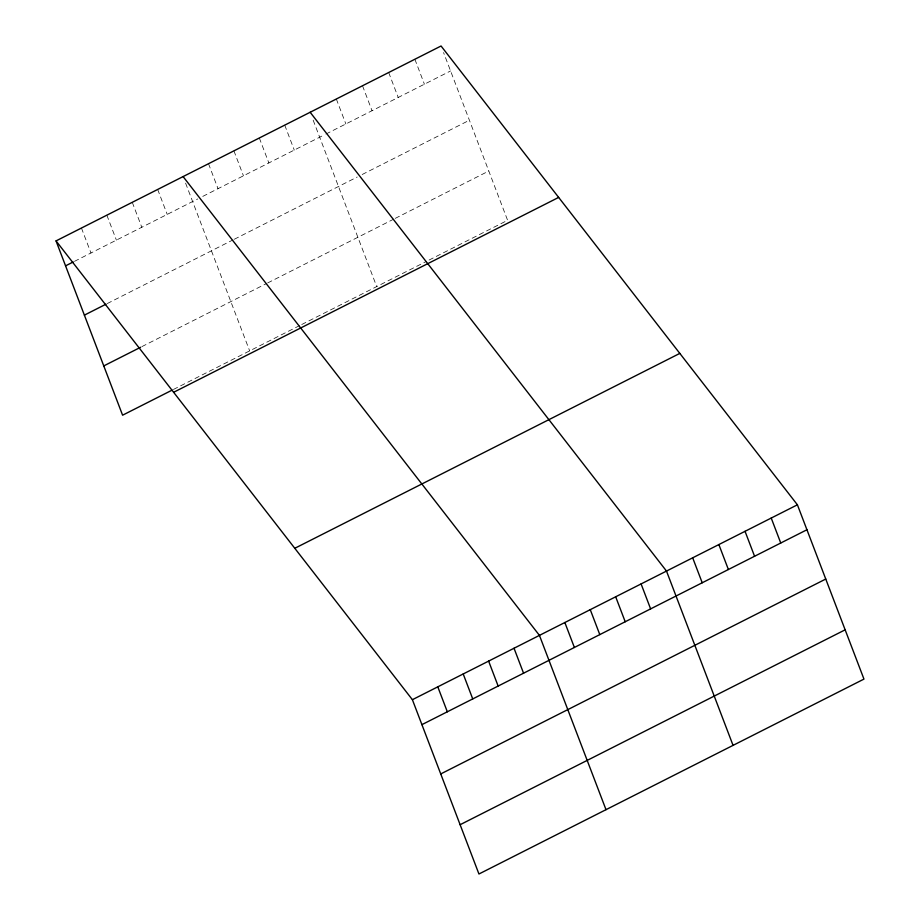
<?xml version="1.0" encoding="UTF-8"?>
<svg xmlns="http://www.w3.org/2000/svg" width="920" height="920" viewBox="0 0 920 920"><rect width="100%" height="100%" fill="white"/><g stroke="black" fill="none" stroke-linecap="round" stroke-linejoin="round"><path stroke-width="0.69" stroke-dasharray="4.6 3.45" d="M74.462 261.349L197.708 198.961M202.791 196.386L324.668 134.688M325.91 134.055L450.581 70.955M107.26 303.554L233.036 239.878M234.312 239.246L357.202 177.031M362.181 174.512L469.407 120.232M141.887 346.622L266.409 283.59M267.674 282.946L394.047 218.983M395.289 218.35L488.796 171.017M173.42 389.471L300.472 325.151M301.748 324.507L426.581 261.326M429.065 260.061L507.61 220.305L443.566 52.566M414.874 59.248L424.407 84.203M388.688 72.507L398.222 97.462M362.514 85.755L372.036 110.71M336.329 99.015L345.862 123.959M313.156 120.14L376.705 286.568M284.74 125.131L294.262 150.075M259.325 137.988L268.858 162.943M233.921 150.857L243.443 175.8M208.506 163.714L218.028 188.669M185.598 183.149L249.653 350.876M157.677 189.439L167.21 214.394M132.273 202.308L141.795 227.263M106.858 215.165L116.391 240.12M81.443 228.033L90.976 252.988"/><path stroke-width="1.38" d="M56.039 240.902L441.059 46L797.41 504.804L863.96 679.098L478.94 874L412.39 699.694L56.039 240.902L122.59 415.196L172.143 390.114M65.561 265.845L73.186 261.993M84.387 315.134L105.984 304.198M103.776 365.907L140.622 347.266M173.627 392.299L558.647 197.409M294.791 548.297L679.811 353.395M412.39 699.694L797.41 504.804M421.912 724.649L806.932 529.759M440.737 773.938L825.757 579.036M460.126 824.711L845.146 629.82M310.155 112.263L666.494 571.067L733.056 745.372M183.091 176.583L539.442 635.386L606.004 809.68M771.224 518.052L780.746 543.007M745.039 531.311L754.572 556.266M718.865 544.559L728.387 569.514M692.679 557.819L702.213 582.762M641.091 583.935L650.612 608.879M615.675 596.793L625.209 621.747M590.26 609.661L599.794 634.605M564.857 622.518L574.379 647.473M514.027 648.244L523.56 673.198M488.623 661.112L498.145 686.067M463.209 673.969L472.73 698.924M437.793 686.837L447.327 711.793"/></g></svg>
